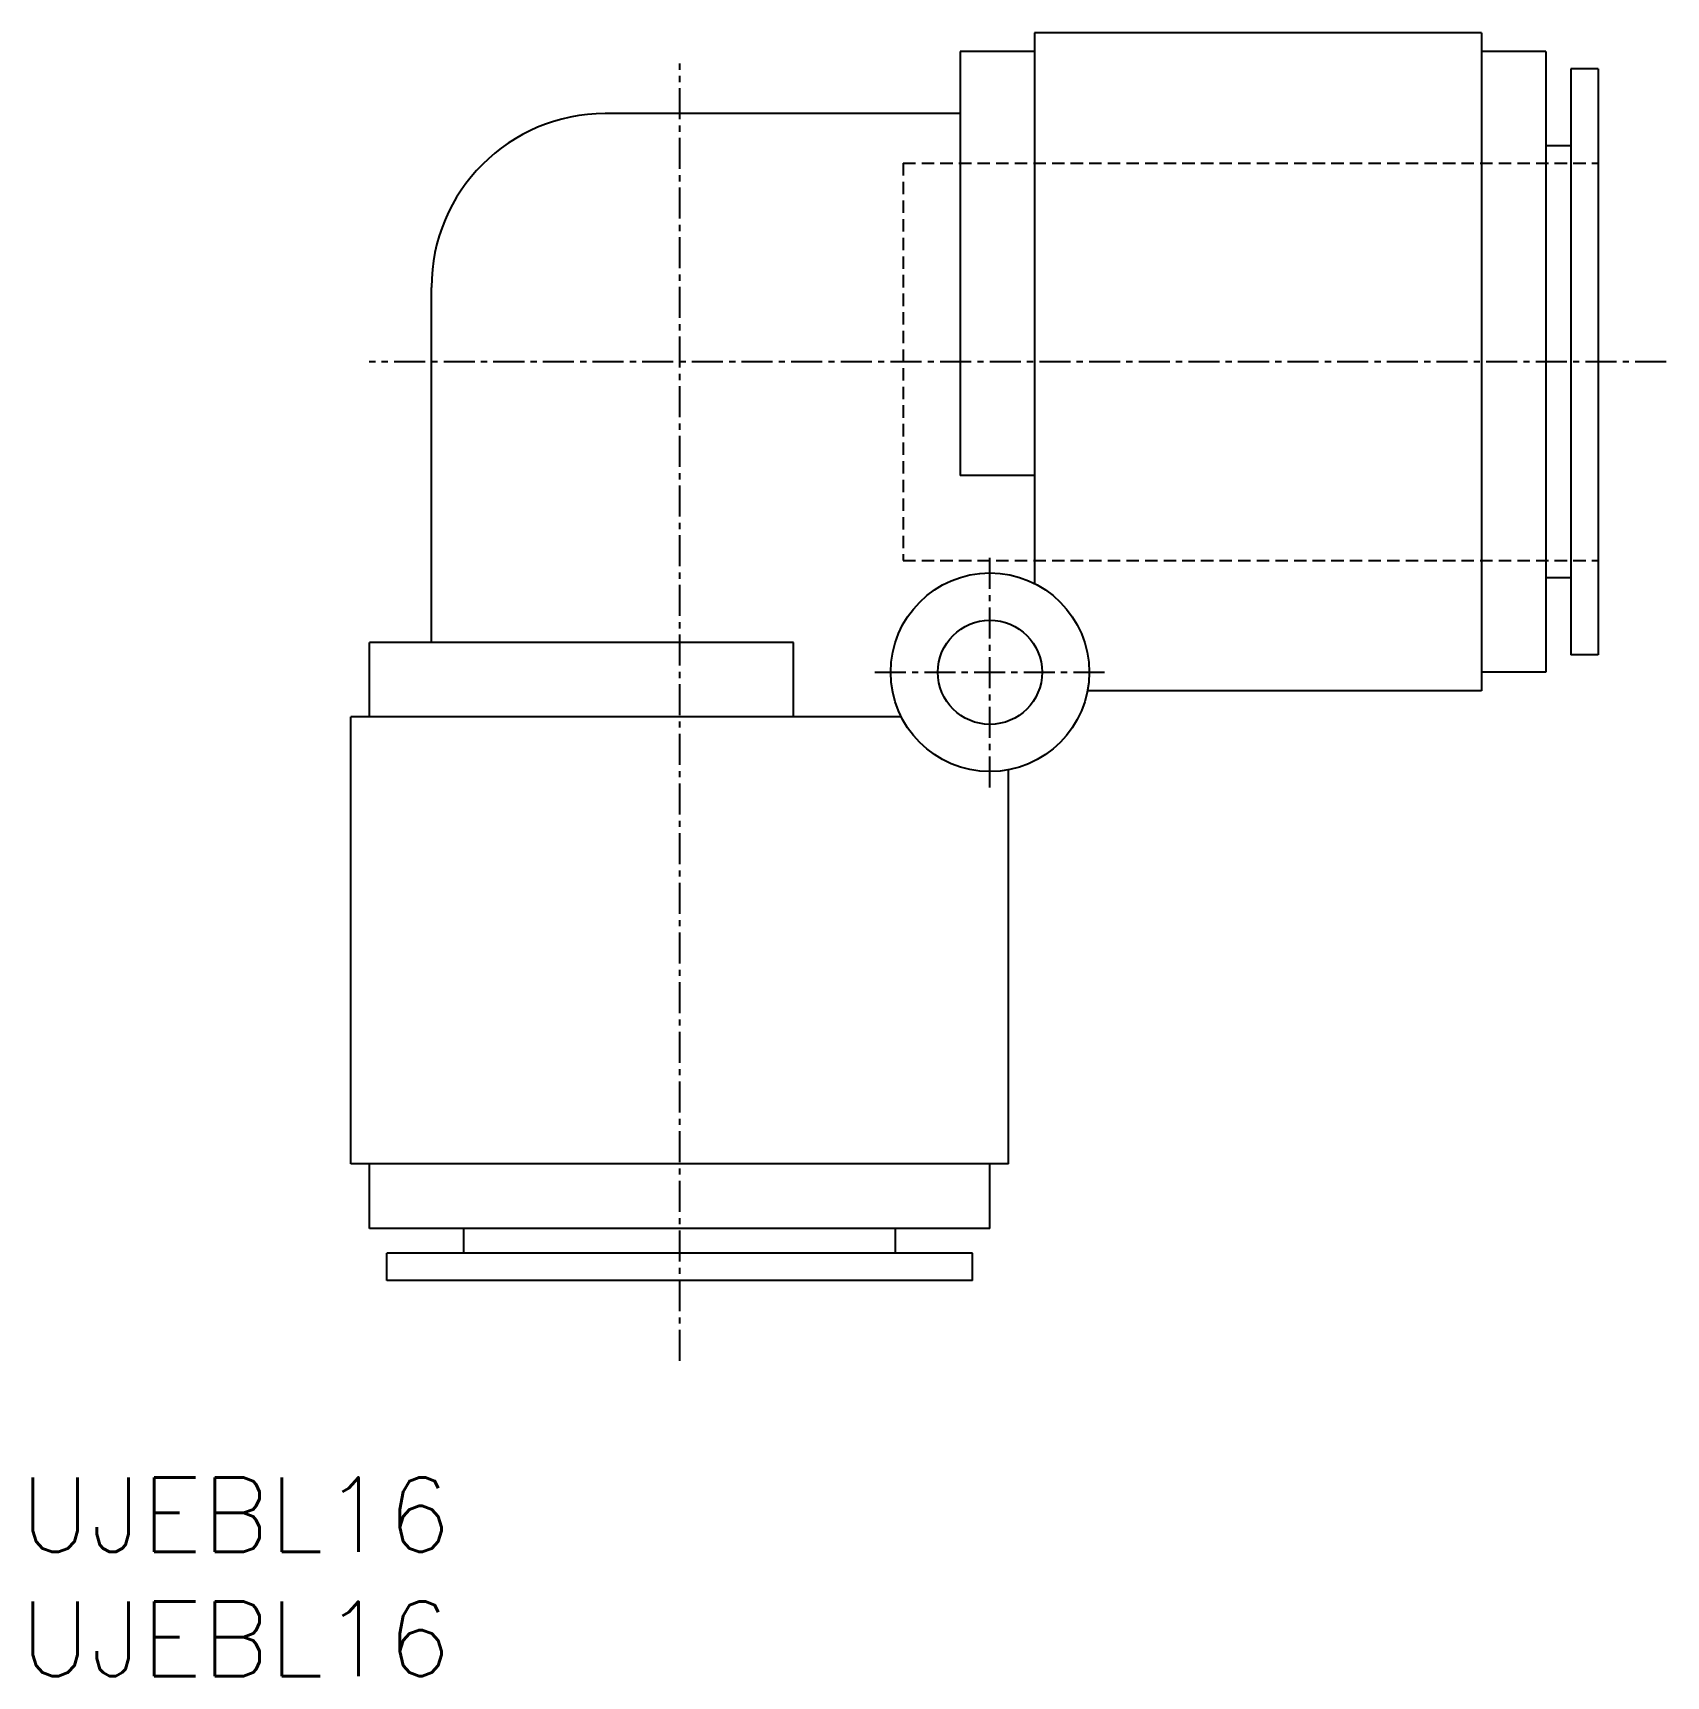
# Model space of a CAD drawing. Extents: x 0.5 to 66.3, y 0 to 66.2.
import ezdxf

# ---------------------------------------------------------------- set-up
doc = ezdxf.new("R2010")
doc.units = 0
doc.linetypes.add('CENTER', pattern=[2, 1.25, -0.25, 0.25, -0.25])
doc.linetypes.add('DASHED', pattern=[0.75, 0.5, -0.25])
doc.layers.get('0').update_dxf_attribs({"linetype": 'CONTINUOUS'})
doc.layers.add('CENTER', color=1, linetype='CENTER')
doc.styles.get("Standard").update_dxf_attribs({"font": 'txt.shx'})

# ---------------------------------------------------------------- blocks, each defined once
blk = doc.blocks.new('*U4')
at = {"color": 7, "linetype": 'CONTINUOUS'}
blk.add_text('UJEBL16', height=3, dxfattribs=at).set_placement((0, 5))
blk = doc.blocks.new('*U5')
at = {"color": 7, "linetype": 'CONTINUOUS'}
blk.add_text('UJEBL16', height=3, dxfattribs=at).set_placement((0, 0))

msp = doc.modelspace()

# ---------------------------------------------------------------- linework, layer by layer
at = {"color": 7, "linetype": 'CONTINUOUS'}
for p, q in [((58.873, 66.181), (40.873, 66.181)), ((40.873, 66.181), (40.873, 44.003)), ((58.873, 66.181), (58.873, 39.681)), ((40.873, 65.431), (37.873, 65.431)), ((37.873, 65.431), (37.873, 48.349)), ((61.473, 65.431), (58.873, 65.431)), ((61.473, 65.431), (61.473, 40.431)), ((63.573, 64.731), (62.473, 64.731)), ((62.473, 64.731), (62.473, 41.131)), ((63.573, 64.731), (63.573, 41.131)), ((37.873, 62.931), (23.573, 62.931)), ((62.473, 61.631), (61.473, 61.631)), ((16.573, 41.631), (16.573, 55.931)), ((40.873, 48.349), (37.873, 48.349)), ((62.473, 44.231), (61.473, 44.231)), ((14.073, 38.631), (14.073, 41.631)), ((31.155, 41.631), (14.073, 41.631)), ((31.155, 38.631), (31.155, 41.631)), ((63.573, 41.131), (62.473, 41.131)), ((61.473, 40.431), (58.873, 40.431)), ((58.873, 39.681), (43.002, 39.681)), ((13.323, 20.631), (13.323, 38.631)), ((35.501, 38.631), (13.323, 38.631)), ((39.823, 20.631), (39.823, 36.502)), ((39.823, 20.631), (13.323, 20.631)), ((14.073, 18.031), (14.073, 20.631)), ((39.073, 18.031), (39.073, 20.631)), ((39.073, 18.031), (14.073, 18.031)), ((17.873, 17.031), (17.873, 18.031)), ((35.273, 17.031), (35.273, 18.031)), ((14.773, 15.931), (14.773, 17.031)), ((38.373, 17.031), (14.773, 17.031)), ((38.373, 15.931), (38.373, 17.031)), ((38.373, 15.931), (14.773, 15.931))]:
    msp.add_line(p, q, dxfattribs=at)
at = {"color": 3, "linetype": 'DASHED'}
for p, q in [((35.573, 60.931), (63.573, 60.931)), ((35.573, 60.931), (35.573, 44.931)), ((35.573, 44.931), (63.573, 44.931))]:
    msp.add_line(p, q, dxfattribs=at)
at = {"color": 7, "linetype": 'CONTINUOUS'}
for radius in [4, 2.1]:
    msp.add_circle((39.073, 40.431), radius, dxfattribs=at)
msp.add_arc((23.573, 55.931), 7, 90.00002, 180, dxfattribs=at)
at = {"layer": 'CENTER', "color": 1, "linetype": 'CENTER'}
for p, q in [((26.573, 12.699), (26.573, 64.949)), ((66.315, 52.931), (14.065, 52.931)), ((39.073, 35.791), (39.073, 45.071)), ((34.433, 40.431), (43.713, 40.431))]:
    msp.add_line(p, q, dxfattribs=at)

# ---------------------------------------------------------------- block references
at = {"color": 7, "linetype": 'CONTINUOUS'}
for name in ['*U4', '*U5']:
    msp.add_blockref(name, (0, 0), dxfattribs=at)

doc.saveas('drawing.dxf')
